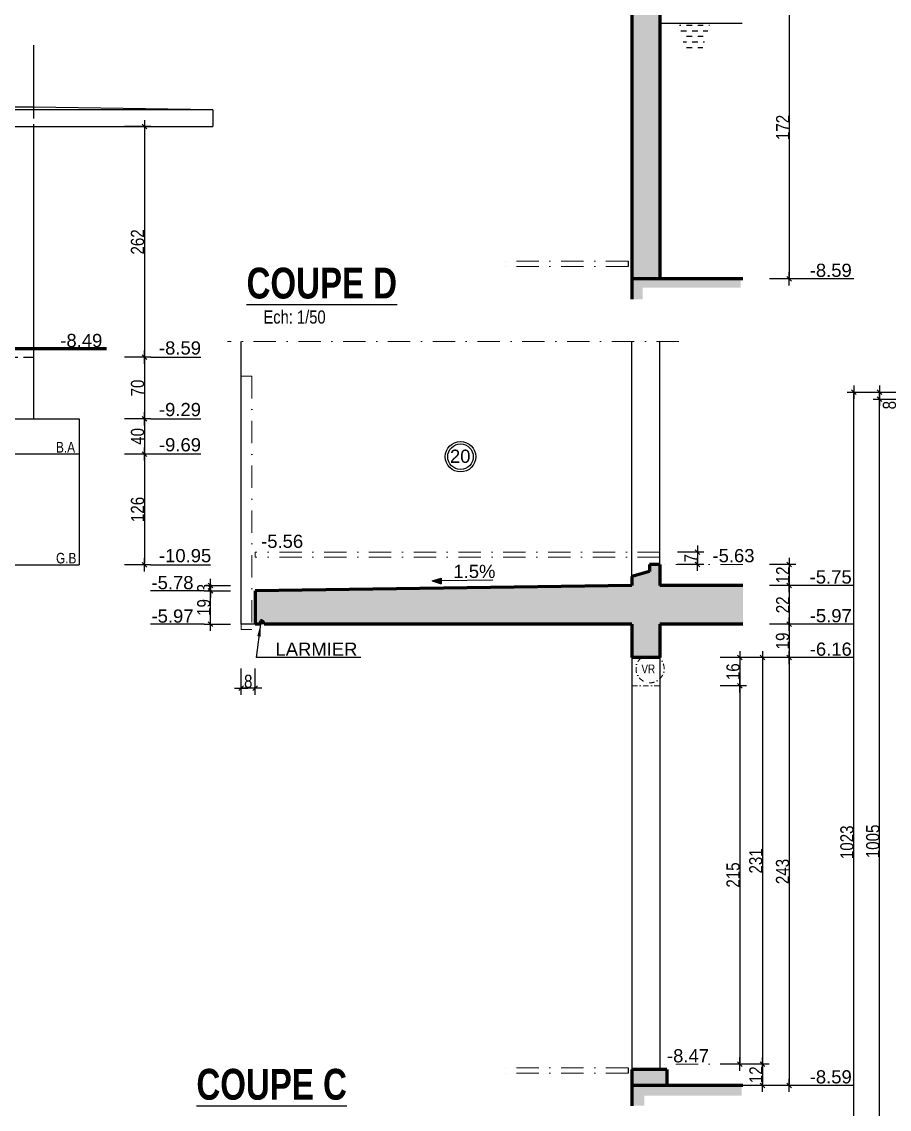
# Model space of a CAD drawing. Header units: centimetres. Extents: x 16433 to 114398, y -50094 to -12305.
# Drawn here: x 53946 to 54933, y -37109 to -35873 of the extents above; entities that cross this region are included whole.
import ezdxf
from ezdxf.enums import TextEntityAlignment as Align

# ---------------------------------------------------------------- set-up
doc = ezdxf.new("R2010")
doc.units = ezdxf.units.CM
doc.header["$LTSCALE"] = 0.5
doc.linetypes.add('CACHEX2', pattern=[19.05, 12.7, -6.35])
doc.linetypes.add('TIRETPTX2', pattern=[50.8, 25.4, -12.7, 0, -12.7])
doc.layers.get('DEFPOINTS').update_dxf_attribs({"linetype": 'CONTINUOUS'})
for name, color, linetype in [('01_cote_gen', 4, 'CONTINUOUS'), ('01_linteaux', 2, 'CONTINUOUS'), ('01_poch_murs', 253, 'CONTINUOUS'), ('01_texte', 230, 'CONTINUOUS'), ('AA_COTES', 2, 'CONTINUOUS')]:
    doc.layers.add(name, color=color, linetype=linetype)
doc.layers.add('01_murs_coup', color=5, linetype='CONTINUOUS', lineweight=60)
doc.layers.add('01_tram_axes', color=2, linetype='TIRETPTX2', lineweight=9)
doc.styles.add('ARIAL', font='arial.ttf')
doc.styles.add('impact', font='impact.ttf')
doc.styles.add('MATTE_TXT', font='arial.ttf')
doc.styles.add('STYLE2', font='ARIALN.TTF')
doc.dimstyles.new('JB25', dxfattribs={"dimscale": 0.1, "dimtxt": 150, "dimasz": 15, "dimexe": 0.1, "dimexo": 0.1, "dimgap": 0.09, "dimtad": 1, "dimdec": 1, "dimlfac": 0.5, "dimdsep": 46, "dimtxsty": 'STYLE2', "dimblk1": 'BOND_G', "dimblk2": 'BOND_D', "dimsah": 1, "dimcen": 1.5, "dimdle": 0.01, "dimse1": 1, "dimse2": 1, "dimclrd": 4, "dimclre": 2, "dimclrt": 6, "dimazin": 2, "dimtfac": 2.333333, "dimtdec": 1, "dimtix": 1, "dimtmove": 2, "dimatfit": 3, "dimldrblk": 'BOND_G', "dimfxl": 1, "dimtolj": 1, "dimtzin": 0, "dimarcsym": 0})
doc.dimstyles.new('JB50', dxfattribs={"dimscale": 0.1, "dimtxt": 150, "dimasz": 15, "dimexe": 0.1, "dimexo": 0.1, "dimgap": 0.09, "dimtad": 1, "dimdec": 1, "dimdsep": 46, "dimtxsty": 'STYLE2', "dimblk1": 'BOND_G', "dimblk2": 'BOND_D', "dimsah": 1, "dimcen": 1.5, "dimdle": 0.01, "dimse1": 1, "dimse2": 1, "dimclrd": 4, "dimclre": 2, "dimclrt": 6, "dimazin": 2, "dimtfac": 2.333333, "dimtdec": 1, "dimtix": 1, "dimtmove": 2, "dimatfit": 3, "dimldrblk": 'BOND_G', "dimfxl": 1, "dimtolj": 1, "dimtzin": 0, "dimarcsym": 0})

# ---------------------------------------------------------------- blocks, each defined once
blk = doc.blocks.new('BOND_G')
at = {"layer": 'AA_COTES', "color": 0}
for p, q in [((0, -5), (0, 15)), ((5, 0), (-5, 0)), ((1.77, 1.77), (-1.77, -1.77))]:
    blk.add_line(p, q, dxfattribs=at)
blk = doc.blocks.new('BOND_D')
at = {"layer": 'AA_COTES', "color": 0}
for p, q in [((5, 0), (-5, 0)), ((-1.77, -1.77), (1.77, 1.77)), ((0, 5), (0, -15))]:
    blk.add_line(p, q, dxfattribs=at)
blk = doc.blocks.new('*D3222')
at = {"layer": '01_cote_gen', "color": 4, "lineweight": -2, "transparency": 16777216}
blk.add_line((54921.7, -37305.3), (54921.7, -36303.3), dxfattribs=at)
at = {"layer": 'DEFPOINTS', "color": 0}
for p in [(54921.7, -36301.8), (55004.2, -36301.8), (54989.8, -37306.8)]:
    blk.add_point(p, dxfattribs=at)
at = {"layer": '01_cote_gen', "color": 4, "lineweight": -2, "transparency": 16777216, "xscale": 1.5, "yscale": 1.5, "zscale": 1.5}
for name, p, rotation in [('BOND_D', (54921.7, -36301.8), 90), ('BOND_G', (54921.7, -37306.8), 270)]:
    blk.add_blockref(name, p, dxfattribs=dict(at, rotation=rotation))
at = {"layer": '01_cote_gen', "color": 6, "transparency": 16777216, "insert": (54914, -36804.3), "char_height": 15, "attachment_point": 5, "rotation": 90, "style": 'STYLE2'}
blk.add_mtext('\\A1;1005', dxfattribs=at)
blk = doc.blocks.new('*D3235')
at = {"layer": '01_cote_gen', "color": 4, "lineweight": -2, "transparency": 16777216}
blk.add_line((54921.7, -36300.3), (54921.7, -36295.3), dxfattribs=at)
at = {"layer": 'DEFPOINTS', "color": 0}
for p in [(54921.7, -36293.8), (55080.1, -36293.8), (55080.1, -36301.8)]:
    blk.add_point(p, dxfattribs=at)
at = {"layer": '01_cote_gen', "color": 4, "lineweight": -2, "transparency": 16777216, "xscale": 1.5, "yscale": 1.5, "zscale": 1.5}
for name, p, rotation in [('BOND_D', (54921.7, -36293.8), 90), ('BOND_G', (54921.7, -36301.8), 270)]:
    blk.add_blockref(name, p, dxfattribs=dict(at, rotation=rotation))
at = {"layer": '01_cote_gen', "color": 6, "transparency": 16777216, "insert": (54932.9, -36308.6), "char_height": 15, "attachment_point": 5, "rotation": 90, "style": 'STYLE2'}
blk.add_mtext('\\A1;8', dxfattribs=at)
blk = doc.blocks.new('*D3542')
at = {"layer": '01_cote_gen', "color": 4, "lineweight": -2, "transparency": 16777216}
blk.add_line((54892.3, -37315.3), (54892.3, -36295.3), dxfattribs=at)
at = {"layer": 'DEFPOINTS', "color": 0}
for p in [(54892.3, -36293.8), (54944.2, -36293.8), (54944.2, -37316.8)]:
    blk.add_point(p, dxfattribs=at)
at = {"layer": '01_cote_gen', "color": 4, "lineweight": -2, "transparency": 16777216, "xscale": 1.5, "yscale": 1.5, "zscale": 1.5}
for name, p, rotation in [('BOND_D', (54892.3, -36293.8), 90), ('BOND_G', (54892.3, -37316.8), 270)]:
    blk.add_blockref(name, p, dxfattribs=dict(at, rotation=rotation))
at = {"layer": '01_cote_gen', "color": 6, "transparency": 16777216, "insert": (54884.6, -36805.3), "char_height": 15, "attachment_point": 5, "rotation": 90, "style": 'STYLE2'}
blk.add_mtext('\\A1;1023', dxfattribs=at)
blk = doc.blocks.new('*D3724')
at = {"layer": '01_cote_gen', "color": 4, "lineweight": -2, "transparency": 16777216}
blk.add_line((54085.8, -36255.6), (54085.8, -36322.6), dxfattribs=at)
at = {"layer": 'DEFPOINTS', "color": 0}
for p in [(53959.6, -36254.1), (54011.6, -36324.1), (54085.8, -36324.1)]:
    blk.add_point(p, dxfattribs=at)
at = {"layer": '01_cote_gen', "color": 4, "lineweight": -2, "transparency": 16777216, "xscale": 1.5, "yscale": 1.5, "zscale": 1.5}
for name, p, rotation in [('BOND_G', (54085.8, -36254.1), 90), ('BOND_D', (54085.8, -36324.1), 270)]:
    blk.add_blockref(name, p, dxfattribs=dict(at, rotation=rotation))
at = {"layer": '01_cote_gen', "color": 6, "transparency": 16777216, "insert": (54078.1, -36289.1), "char_height": 15, "attachment_point": 5, "rotation": 90, "style": 'STYLE2'}
blk.add_mtext('\\A1;70', dxfattribs=at)
blk = doc.blocks.new('*D3725')
at = {"layer": '01_cote_gen', "color": 4, "lineweight": -2, "transparency": 16777216}
blk.add_line((54085.8, -36325.6), (54085.8, -36362.6), dxfattribs=at)
at = {"layer": 'DEFPOINTS', "color": 0}
for p in [(54063.3, -36324.1), (54011.6, -36364.1), (54085.8, -36364.1)]:
    blk.add_point(p, dxfattribs=at)
at = {"layer": '01_cote_gen', "color": 4, "lineweight": -2, "transparency": 16777216, "xscale": 1.5, "yscale": 1.5, "zscale": 1.5}
for name, p, rotation in [('BOND_G', (54085.8, -36324.1), 90), ('BOND_D', (54085.8, -36364.1), 270)]:
    blk.add_blockref(name, p, dxfattribs=dict(at, rotation=rotation))
at = {"layer": '01_cote_gen', "color": 6, "transparency": 16777216, "insert": (54078.1, -36344.1), "char_height": 15, "attachment_point": 5, "rotation": 90, "style": 'STYLE2'}
blk.add_mtext('\\A1;40', dxfattribs=at)
blk = doc.blocks.new('*D3726')
at = {"layer": '01_cote_gen', "color": 4, "lineweight": -2, "transparency": 16777216}
blk.add_line((54085.8, -36365.6), (54085.8, -36488.6), dxfattribs=at)
at = {"layer": 'DEFPOINTS', "color": 0}
for p in [(54063.3, -36364.1), (54011.6, -36490.1), (54085.8, -36490.1)]:
    blk.add_point(p, dxfattribs=at)
at = {"layer": '01_cote_gen', "color": 4, "lineweight": -2, "transparency": 16777216, "xscale": 1.5, "yscale": 1.5, "zscale": 1.5}
for name, p, rotation in [('BOND_G', (54085.8, -36364.1), 90), ('BOND_D', (54085.8, -36490.1), 270)]:
    blk.add_blockref(name, p, dxfattribs=dict(at, rotation=rotation))
at = {"layer": '01_cote_gen', "color": 6, "transparency": 16777216, "insert": (54078.1, -36427.1), "char_height": 15, "attachment_point": 5, "rotation": 90, "style": 'STYLE2'}
blk.add_mtext('\\A1;126', dxfattribs=at)
blk = doc.blocks.new('*D3727')
at = {"layer": '01_cote_gen', "color": 4, "lineweight": -2, "transparency": 16777216}
blk.add_line((54085.8, -35993.6), (54085.8, -36252.6), dxfattribs=at)
at = {"layer": 'DEFPOINTS', "color": 0}
for p in [(54041.9, -35992.1), (53959.6, -36254.1), (54085.8, -36254.1)]:
    blk.add_point(p, dxfattribs=at)
at = {"layer": '01_cote_gen', "color": 4, "lineweight": -2, "transparency": 16777216, "xscale": 1.5, "yscale": 1.5, "zscale": 1.5}
for name, p, rotation in [('BOND_G', (54085.8, -35992.1), 90), ('BOND_D', (54085.8, -36254.1), 270)]:
    blk.add_blockref(name, p, dxfattribs=dict(at, rotation=rotation))
at = {"layer": '01_cote_gen', "color": 6, "transparency": 16777216, "insert": (54078.1, -36123.1), "char_height": 15, "attachment_point": 5, "rotation": 90, "style": 'STYLE2'}
blk.add_mtext('\\A1;262', dxfattribs=at)
blk = doc.blocks.new('*D3777')
at = {"layer": '01_cote_gen', "color": 4, "lineweight": -2, "ltscale": 2, "transparency": 16777216}
blk.add_line((54161.1, -36556), (54161.1, -36521), dxfattribs=at)
at = {"layer": 'DEFPOINTS', "color": 0, "ltscale": 2}
for p in [(54161.1, -36519.5), (54211.9, -36519.5), (54235.8, -36557.5)]:
    blk.add_point(p, dxfattribs=at)
at = {"layer": '01_cote_gen', "color": 4, "lineweight": -2, "ltscale": 2, "transparency": 16777216, "xscale": 1.5, "yscale": 1.5, "zscale": 1.5}
for name, p, rotation in [('BOND_D', (54161.1, -36519.5), 90), ('BOND_G', (54161.1, -36557.5), 270)]:
    blk.add_blockref(name, p, dxfattribs=dict(at, rotation=rotation))
at = {"layer": '01_cote_gen', "color": 6, "ltscale": 2, "transparency": 16777216, "insert": (54153.4, -36538.5), "char_height": 15, "attachment_point": 5, "rotation": 90, "style": 'STYLE2'}
blk.add_mtext('\\A1;19', dxfattribs=at)
blk = doc.blocks.new('*D3778')
at = {"layer": '01_cote_gen', "color": 4, "lineweight": -2, "ltscale": 2, "transparency": 16777216}
for p, q in [((54161.1, -36512), (54161.1, -36510.5)), ((54161.1, -36513.5), (54161.1, -36519.5)), ((54161.1, -36521), (54161.1, -36522.5))]:
    blk.add_line(p, q, dxfattribs=at)
at = {"layer": 'DEFPOINTS', "color": 0, "ltscale": 2}
for p in [(54639.9, -36513.5), (54161.1, -36519.5), (54211.9, -36519.5)]:
    blk.add_point(p, dxfattribs=at)
at = {"layer": '01_cote_gen', "color": 4, "lineweight": -2, "ltscale": 2, "transparency": 16777216, "xscale": 1.5, "yscale": 1.5, "zscale": 1.5}
for name, p, rotation in [('BOND_G', (54161.1, -36513.5), 270), ('BOND_D', (54161.1, -36519.5), 90)]:
    blk.add_blockref(name, p, dxfattribs=dict(at, rotation=rotation))
at = {"layer": '01_cote_gen', "color": 6, "ltscale": 2, "transparency": 16777216, "insert": (54153.4, -36516.5), "char_height": 15, "attachment_point": 5, "rotation": 90, "style": 'STYLE2'}
blk.add_mtext('\\A1;3', dxfattribs=at)
blk = doc.blocks.new('*D3779')
at = {"layer": '01_cote_gen', "color": 4, "lineweight": -2, "ltscale": 2, "transparency": 16777216}
blk.add_line((54819, -36491), (54819, -36512), dxfattribs=at)
at = {"layer": 'DEFPOINTS', "color": 0, "ltscale": 2}
for p in [(54657.5, -36489.5), (54653.2, -36513.5), (54819, -36513.5)]:
    blk.add_point(p, dxfattribs=at)
at = {"layer": '01_cote_gen', "color": 4, "lineweight": -2, "ltscale": 2, "transparency": 16777216, "xscale": 1.5, "yscale": 1.5, "zscale": 1.5}
for name, p, rotation in [('BOND_G', (54819, -36489.5), 90), ('BOND_D', (54819, -36513.5), 270)]:
    blk.add_blockref(name, p, dxfattribs=dict(at, rotation=rotation))
at = {"layer": '01_cote_gen', "color": 6, "ltscale": 2, "transparency": 16777216, "insert": (54811.5, -36501.5), "char_height": 15, "attachment_point": 5, "rotation": 90, "style": 'STYLE2'}
blk.add_mtext('\\A1;12', dxfattribs=at)
blk = doc.blocks.new('*D3780')
at = {"layer": '01_cote_gen', "color": 4, "lineweight": -2, "ltscale": 2, "transparency": 16777216}
blk.add_line((54819, -36515), (54819, -36556), dxfattribs=at)
at = {"layer": 'DEFPOINTS', "color": 0, "ltscale": 2}
for p in [(54654.3, -36513.5), (54654.3, -36557.5), (54819, -36557.5)]:
    blk.add_point(p, dxfattribs=at)
at = {"layer": '01_cote_gen', "color": 4, "lineweight": -2, "ltscale": 2, "transparency": 16777216, "xscale": 1.5, "yscale": 1.5, "zscale": 1.5}
for name, p, rotation in [('BOND_G', (54819, -36513.5), 90), ('BOND_D', (54819, -36557.5), 270)]:
    blk.add_blockref(name, p, dxfattribs=dict(at, rotation=rotation))
at = {"layer": '01_cote_gen', "color": 6, "ltscale": 2, "transparency": 16777216, "insert": (54811.5, -36535.5), "char_height": 15, "attachment_point": 5, "rotation": 90, "style": 'STYLE2'}
blk.add_mtext('\\A1;22', dxfattribs=at)
blk = doc.blocks.new('*D3781')
at = {"layer": '01_cote_gen', "color": 4, "lineweight": -2, "ltscale": 2, "transparency": 16777216}
blk.add_line((54819, -36559), (54819, -36594), dxfattribs=at)
at = {"layer": 'DEFPOINTS', "color": 0, "ltscale": 2}
for p in [(54662, -36557.5), (54662, -36595.5), (54819, -36595.5)]:
    blk.add_point(p, dxfattribs=at)
at = {"layer": '01_cote_gen', "color": 4, "lineweight": -2, "ltscale": 2, "transparency": 16777216, "xscale": 1.5, "yscale": 1.5, "zscale": 1.5}
for name, p, rotation in [('BOND_G', (54819, -36557.5), 90), ('BOND_D', (54819, -36595.5), 270)]:
    blk.add_blockref(name, p, dxfattribs=dict(at, rotation=rotation))
at = {"layer": '01_cote_gen', "color": 6, "ltscale": 2, "transparency": 16777216, "insert": (54811.4, -36576.5), "char_height": 15, "attachment_point": 5, "rotation": 90, "style": 'STYLE2'}
blk.add_mtext('\\A1;19', dxfattribs=at)
blk = doc.blocks.new('*D3782')
at = {"layer": '01_cote_gen', "color": 4, "lineweight": -2, "ltscale": 2, "transparency": 16777216}
blk.add_line((54819, -36597), (54819, -37080), dxfattribs=at)
at = {"layer": 'DEFPOINTS', "color": 0, "ltscale": 2}
for p in [(54662, -36595.5), (54647, -37081.5), (54819, -37081.5)]:
    blk.add_point(p, dxfattribs=at)
at = {"layer": '01_cote_gen', "color": 4, "lineweight": -2, "ltscale": 2, "transparency": 16777216, "xscale": 1.5, "yscale": 1.5, "zscale": 1.5}
for name, p, rotation in [('BOND_G', (54819, -36595.5), 90), ('BOND_D', (54819, -37081.5), 270)]:
    blk.add_blockref(name, p, dxfattribs=dict(at, rotation=rotation))
at = {"layer": '01_cote_gen', "color": 6, "ltscale": 2, "transparency": 16777216, "insert": (54811.4, -36838.5), "char_height": 15, "attachment_point": 5, "rotation": 90, "style": 'STYLE2'}
blk.add_mtext('\\A1;243', dxfattribs=at)
blk = doc.blocks.new('*D3783')
at = {"layer": '01_cote_gen', "color": 4, "lineweight": -2, "ltscale": 2, "transparency": 16777216}
blk.add_line((54788.7, -36597), (54788.7, -37056), dxfattribs=at)
at = {"layer": 'DEFPOINTS', "color": 0, "ltscale": 2}
for p in [(54602.1, -36595.5), (54589.4, -37057.5), (54788.7, -37057.5)]:
    blk.add_point(p, dxfattribs=at)
at = {"layer": '01_cote_gen', "color": 4, "lineweight": -2, "ltscale": 2, "transparency": 16777216, "xscale": 1.5, "yscale": 1.5, "zscale": 1.5}
for name, p, rotation in [('BOND_G', (54788.7, -36595.5), 90), ('BOND_D', (54788.7, -37057.5), 270)]:
    blk.add_blockref(name, p, dxfattribs=dict(at, rotation=rotation))
at = {"layer": '01_cote_gen', "color": 6, "ltscale": 2, "transparency": 16777216, "insert": (54781, -36826.5), "char_height": 15, "attachment_point": 5, "rotation": 90, "style": 'STYLE2'}
blk.add_mtext('\\A1;231', dxfattribs=at)
blk = doc.blocks.new('*D3784')
at = {"layer": '01_cote_gen', "color": 4, "lineweight": -2, "ltscale": 2, "transparency": 16777216}
blk.add_line((54788.7, -37059), (54788.7, -37080), dxfattribs=at)
at = {"layer": 'DEFPOINTS', "color": 0, "ltscale": 2}
for p in [(54781.2, -37057.5), (54788.7, -37081.5), (54796.5, -37081.5)]:
    blk.add_point(p, dxfattribs=at)
at = {"layer": '01_cote_gen', "color": 4, "lineweight": -2, "ltscale": 2, "transparency": 16777216, "xscale": 1.5, "yscale": 1.5, "zscale": 1.5}
for name, p, rotation in [('BOND_G', (54788.7, -37057.5), 90), ('BOND_D', (54788.7, -37081.5), 270)]:
    blk.add_blockref(name, p, dxfattribs=dict(at, rotation=rotation))
at = {"layer": '01_cote_gen', "color": 6, "ltscale": 2, "transparency": 16777216, "insert": (54781.1, -37069.5), "char_height": 15, "attachment_point": 5, "rotation": 90, "style": 'STYLE2'}
blk.add_mtext('\\A1;12', dxfattribs=at)
blk = doc.blocks.new('*D3785')
at = {"layer": '01_cote_gen', "color": 4, "lineweight": -2, "ltscale": 2, "transparency": 16777216}
blk.add_line((54762.9, -36597), (54762.9, -36626), dxfattribs=at)
at = {"layer": 'DEFPOINTS', "color": 0, "ltscale": 2}
for p in [(54766.2, -36595.5), (54604.4, -36627.5), (54762.9, -36627.5)]:
    blk.add_point(p, dxfattribs=at)
at = {"layer": '01_cote_gen', "color": 4, "lineweight": -2, "ltscale": 2, "transparency": 16777216, "xscale": 1.5, "yscale": 1.5, "zscale": 1.5}
for name, p, rotation in [('BOND_G', (54762.9, -36595.5), 90), ('BOND_D', (54762.9, -36627.5), 270)]:
    blk.add_blockref(name, p, dxfattribs=dict(at, rotation=rotation))
at = {"layer": '01_cote_gen', "color": 6, "ltscale": 2, "transparency": 16777216, "insert": (54755.2, -36611.5), "char_height": 15, "attachment_point": 5, "rotation": 90, "style": 'STYLE2'}
blk.add_mtext('\\A1;16', dxfattribs=at)
blk = doc.blocks.new('*D3786')
at = {"layer": '01_cote_gen', "color": 4, "lineweight": -2, "ltscale": 2, "transparency": 16777216}
blk.add_line((54762.9, -36629), (54762.9, -37056), dxfattribs=at)
at = {"layer": 'DEFPOINTS', "color": 0, "ltscale": 2}
for p in [(54740.4, -36627.5), (54762.9, -37057.5), (54766.2, -37057.5)]:
    blk.add_point(p, dxfattribs=at)
at = {"layer": '01_cote_gen', "color": 4, "lineweight": -2, "ltscale": 2, "transparency": 16777216, "xscale": 1.5, "yscale": 1.5, "zscale": 1.5}
for name, p, rotation in [('BOND_G', (54762.9, -36627.5), 90), ('BOND_D', (54762.9, -37057.5), 270)]:
    blk.add_blockref(name, p, dxfattribs=dict(at, rotation=rotation))
at = {"layer": '01_cote_gen', "color": 6, "ltscale": 2, "transparency": 16777216, "insert": (54755.2, -36842.5), "char_height": 15, "attachment_point": 5, "rotation": 90, "style": 'STYLE2'}
blk.add_mtext('\\A1;215', dxfattribs=at)
blk = doc.blocks.new('*D3787')
at = {"layer": '01_cote_gen', "color": 4, "lineweight": -2, "ltscale": 2, "transparency": 16777216}
blk.add_line((54210.4, -36630.2), (54197.4, -36630.2), dxfattribs=at)
at = {"layer": 'DEFPOINTS', "color": 0, "ltscale": 2}
for p in [(54195.9, -36557.5), (54211.9, -36557.5), (54195.9, -36630.2)]:
    blk.add_point(p, dxfattribs=at)
at = {"layer": '01_cote_gen', "color": 4, "lineweight": -2, "ltscale": 2, "transparency": 16777216, "xscale": 1.5, "yscale": 1.5, "zscale": 1.5, "rotation": 180}
blk.add_blockref('BOND_D', (54195.9, -36630.2), dxfattribs=at)
at = {"layer": '01_cote_gen', "color": 4, "lineweight": -2, "ltscale": 2, "transparency": 16777216, "xscale": 1.5, "yscale": 1.5, "zscale": 1.5}
blk.add_blockref('BOND_G', (54211.9, -36630.2), dxfattribs=at)
at = {"layer": '01_cote_gen', "color": 6, "ltscale": 2, "transparency": 16777216, "insert": (54203.9, -36622.5), "char_height": 15, "attachment_point": 5, "style": 'STYLE2'}
blk.add_mtext('\\A1;8', dxfattribs=at)
blk = doc.blocks.new('*D3804')
at = {"layer": '01_cote_gen', "color": 4, "lineweight": -2, "ltscale": 2, "transparency": 16777216}
blk.add_line((54819, -35822.5), (54819, -36163.5), dxfattribs=at)
at = {"layer": 'DEFPOINTS', "color": 0, "ltscale": 2}
for p in [(54662, -35821), (54647, -36165), (54819, -36165)]:
    blk.add_point(p, dxfattribs=at)
at = {"layer": '01_cote_gen', "color": 4, "lineweight": -2, "ltscale": 2, "transparency": 16777216, "xscale": 1.5, "yscale": 1.5, "zscale": 1.5}
for name, p, rotation in [('BOND_G', (54819, -35821), 90), ('BOND_D', (54819, -36165), 270)]:
    blk.add_blockref(name, p, dxfattribs=dict(at, rotation=rotation))
at = {"layer": '01_cote_gen', "color": 6, "ltscale": 2, "transparency": 16777216, "insert": (54811.5, -35993), "char_height": 15, "attachment_point": 5, "rotation": 90, "style": 'STYLE2'}
blk.add_mtext('\\A1;172', dxfattribs=at)
blk = doc.blocks.new('*D3805')
at = {"layer": '01_cote_gen', "color": 4, "lineweight": -2, "ltscale": 2, "transparency": 16777216}
blk.add_line((54714.5, -36477), (54714.5, -36488), dxfattribs=at)
at = {"layer": 'DEFPOINTS', "color": 0, "ltscale": 2}
for p in [(54671.9, -36475.5), (54683, -36489.5), (54714.5, -36489.5)]:
    blk.add_point(p, dxfattribs=at)
at = {"layer": '01_cote_gen', "color": 4, "lineweight": -2, "ltscale": 2, "transparency": 16777216, "xscale": 1.5, "yscale": 1.5, "zscale": 1.5}
for name, p, rotation in [('BOND_G', (54714.5, -36475.5), 90), ('BOND_D', (54714.5, -36489.5), 270)]:
    blk.add_blockref(name, p, dxfattribs=dict(at, rotation=rotation))
at = {"layer": '01_cote_gen', "color": 6, "ltscale": 2, "transparency": 16777216, "insert": (54707, -36482.5), "char_height": 15, "attachment_point": 5, "rotation": 90, "style": 'STYLE2'}
blk.add_mtext('\\A1;7', dxfattribs=at)

msp = doc.modelspace()

# ---------------------------------------------------------------- hatches: boundary and pattern name
at = {"layer": '01_linteaux'}
h = msp.add_hatch(dxfattribs=at)
h.set_pattern_fill('DASH', color=256, scale=2)
h.set_pattern_definition([(0, (16252.9554, -18611.056), (6.35, 6.35), [6.35, -6.35])])
h.paths.add_polyline_path([(54728.872, -35874.5), (54693.784, -35874.5), (54699.632, -35902.642), (54720.475, -35902.642)])
at = {"layer": '01_poch_murs', "ltscale": 2}
h = msp.add_hatch(color=256, dxfattribs=at)
h.dxf.hatch_style = 1
h.paths.add_polyline_path([(54671.895, -35821), (54639.895, -35821), (54639.895, -36147), (54639.895, -36165), (54671.895, -36165)])
h.paths.add_polyline_path([(54763.589, -36165), (54639.895, -36165), (54639.895, -36188.278), (54652.455, -36188.278), (54652.455, -36174.935), (54763.589, -36174.935)])
h.paths.add_polyline_path([(54766.193, -35597), (54671.895, -35597), (54671.895, -35507.5), (54639.895, -35507.5), (54639.895, -35641), (54766.193, -35641)])
h = msp.add_hatch(color=256, dxfattribs=at)
h.dxf.hatch_style = 1
h.paths.add_polyline_path([(54766.193, -36513.5), (54671.895, -36513.5), (54671.895, -36489.5), (54659.895, -36489.5), (54659.895, -36497.5), (54639.895, -36503.457), (54639.895, -36513.5), (54211.895, -36519.5), (54211.895, -36557.5), (54217.895, -36557.5), (54217.895, -36553.5, -0.41421356), (54221.895, -36557.5), (54639.895, -36557.5), (54639.895, -36595.5), (54671.895, -36595.5), (54671.895, -36557.5), (54766.193, -36557.5)])
h = msp.add_hatch(color=256, dxfattribs=at)
h.dxf.hatch_style = 1
h.paths.add_polyline_path([(54765.001, -37081.5), (54639.895, -37081.5), (54639.895, -37104.778), (54654.219, -37104.778), (54654.219, -37093.201), (54765.001, -37093.201)])
h.paths.add_polyline_path([(54679.895, -37063.5), (54639.895, -37063.5), (54639.895, -37081.5), (54679.895, -37081.5)])

# ---------------------------------------------------------------- linework, layer by layer
at = {"layer": '01_linteaux'}
for p, q in [((54671.895, -35874.5), (54765.5, -35874.5)), ((53959.637, -35899.501), (53959.681, -35970.079)), ((54720.475, -35902.642), (54720.475, -35902.642)), ((53959.637, -35970.078), (53482.637, -35970.078)), ((54163.637, -35973.078), (53959.681, -35970.079)), ((54163.637, -35973.078), (53482.637, -35973.078)), ((54163.637, -35973.078), (54163.637, -35992.078)), ((53482.637, -35992.078), (54163.637, -35992.078)), ((53959.637, -35992.078), (53959.637, -36324.078)), ((54635.895, -36145), (54635.895, -36151)), ((54195.895, -36557.5), (54195.895, -36236.319)), ((54639.895, -36503.457), (54639.895, -36236.319)), ((54671.895, -36489.5), (54671.895, -36236.319)), ((53891.637, -36324.078), (54011.637, -36324.078)), ((54011.637, -36324.078), (54011.637, -36490.078)), ((53891.637, -36364.078), (54011.637, -36364.078)), ((53891.637, -36490.078), (54011.637, -36490.078)), ((54211.895, -36557.5), (54195.895, -36557.5)), ((54639.895, -36595.5), (54639.895, -37063.5)), ((54671.895, -36595.5), (54671.895, -37063.5)), ((54635.895, -37061.5), (54635.895, -37067.5))]:
    msp.add_line(p, q, dxfattribs=at)
at = {"layer": '01_linteaux', "linetype": 'CACHEX2', "ltscale": 2}
for p, q in [((53959.681, -35970.079), (53959.637, -35992.078)), ((53281.637, -36254.078), (53959.637, -36254.078))]:
    msp.add_line(p, q, dxfattribs=at)
at = {"layer": '01_murs_coup'}
for p, q in [((54639.895, -35821), (54639.895, -36147)), ((54671.895, -35821), (54671.895, -36165)), ((54639.895, -36147), (54639.895, -36188.278)), ((54766.193, -36165), (54639.895, -36165)), ((53453.083, -36244.078), (54042.924, -36244.078)), ((54659.895, -36489.5), (54659.895, -36497.5)), ((54671.895, -36489.5), (54659.895, -36489.5)), ((54671.895, -36489.5), (54671.895, -36513.5)), ((54659.895, -36497.5), (54639.895, -36503.457)), ((54639.895, -36503.457), (54639.895, -36513.5)), ((54639.895, -36513.5), (54211.895, -36519.5)), ((54766.193, -36513.5), (54671.895, -36513.5)), ((54211.895, -36519.5), (54211.895, -36557.5)), ((54217.895, -36553.5), (54217.895, -36557.5)), ((54217.895, -36557.5), (54211.895, -36557.5)), ((54639.895, -36557.5), (54221.895, -36557.5)), ((54639.895, -36557.5), (54639.895, -36595.5)), ((54766.193, -36557.5), (54671.895, -36557.5)), ((54671.895, -36557.5), (54671.895, -36595.5)), ((54671.895, -36595.5), (54639.895, -36595.5)), ((54679.895, -37063.5), (54639.895, -37063.5)), ((54639.895, -37063.5), (54639.895, -37104.778)), ((54679.895, -37063.5), (54679.895, -37081.5)), ((54766.193, -37081.5), (54639.895, -37081.5))]:
    msp.add_line(p, q, dxfattribs=at)
msp.add_arc((54217.895, -36557.5), 4, 0, 90, dxfattribs=at)
at = {"layer": '01_texte'}
for p, q in [((54892.306, -36165), (54826.536, -36165)), ((54093.309, -36254.078), (54149.993, -36254.078)), ((54093.309, -36324.078), (54149.993, -36324.078)), ((54093.309, -36364.078), (54149.993, -36364.078)), ((54093.309, -36490.078), (54161.143, -36490.078)), ((54412.875, -36508.312), (54423.103, -36505.031)), ((54412.875, -36508.312), (54423.103, -36511.593)), ((54423.103, -36505.031), (54423.103, -36511.593)), ((54481.92, -36507.296), (54423.103, -36508.161)), ((54892.306, -36513.5), (54826.536, -36513.5)), ((54153.677, -36519.5), (54092.884, -36519.5)), ((54153.677, -36557.5), (54092.884, -36557.5)), ((54217.895, -36557.5), (54212.747, -36595.5)), ((54892.306, -36557.5), (54826.536, -36557.5)), ((54331.819, -36595.5), (54212.747, -36595.5)), ((54892.306, -36595.5), (54826.536, -36595.5)), ((54892.306, -37081.5), (54826.536, -37081.5))]:
    msp.add_line(p, q, dxfattribs=at)
for radius in [17.309, 14.533]:
    msp.add_circle((54445.227, -36367.168), radius, dxfattribs=at)
for points in [[(54423.103, -36505.031), (54412.875, -36508.312), (54423.103, -36511.593)], [(54217.895, -36557.5), (54214.186, -36571.041), (54216.026, -36571.291)], [(54217.895, -36557.5), (54217.867, -36571.54), (54216.026, -36571.291)]]:
    msp.add_solid(points, dxfattribs=at)
at = {"layer": '01_tram_axes', "ltscale": 2}
for p, q in [((54635.895, -36145), (54489.108, -36145)), ((54635.895, -36151), (54489.108, -36151)), ((54693.506, -36236.319), (54180.467, -36236.319)), ((54207.839, -36275.5), (54195.839, -36275.5)), ((54207.895, -36275.5), (54207.895, -36563.5)), ((54671.895, -36475.5), (54211.895, -36475.5)), ((54211.895, -36481.5), (54211.895, -36475.5)), ((54671.895, -36475.5), (54671.895, -36481.5)), ((54671.895, -36481.5), (54211.895, -36481.5)), ((54766.193, -36489.5), (54671.895, -36489.5)), ((54195.895, -36557.5), (54195.895, -36563.5)), ((54207.895, -36563.5), (54195.895, -36563.5)), ((54766.193, -37057.5), (54671.895, -37057.5)), ((54635.895, -37061.5), (54489.108, -37061.5)), ((54635.895, -37067.5), (54489.108, -37067.5))]:
    msp.add_line(p, q, dxfattribs=at)
at = {"layer": '01_tram_axes', "ltscale": 0.5}
msp.add_line((54671.895, -36627.5), (54639.895, -36627.5), dxfattribs=at)
msp.add_arc((54660.727, -36608.045), 16, 128.367539, 51.632461, dxfattribs=at)

# ---------------------------------------------------------------- texts
at = {"layer": '01_texte', "style": 'impact'}
for s, p in [('%%UCOUPE D', (54287.531, -36197.871)), ('%%UCOUPE C', (54230.507, -37108.284))]:
    msp.add_text(s, height=35, dxfattribs=at).set_placement(p, align=Align.BOTTOM_CENTER)
at = {"layer": '01_texte', "style": 'ARIAL'}
for s, p in [('-8.59', (54842.256, -36162.84)), ('-8.49', (53990.213, -36242.612)), ('-8.59', (54102.403, -36251.074)), ('-9.29', (54102.403, -36321.074)), ('-9.69', (54102.403, -36361.074)), ('20', (54433.225, -36374.126)), ('-5.56', (54218.512, -36470.781)), ('-10.95', (54102.403, -36487.074)), ('-5.63', (54731.692, -36487.069)), ('1.5%%%', (54437.161, -36504.971)), ('-5.78', (54093.888, -36517.754)), ('-5.75', (54842.174, -36511.34)), ('-5.97', (54093.919, -36555.754)), ('-5.97', (54842.286, -36555.34)), ('LARMIER', (54234.855, -36593.34)), ('-6.16', (54842.297, -36593.34)), ('-8.47', (54679.962, -37055.388)), ('-8.59', (54842.256, -37079.34))]:
    msp.add_text(s, height=15, dxfattribs=at).set_placement(p)
at = {"layer": '01_texte', "style": 'MATTE_TXT', "width": 0.8}
for s, height, p in [('Ech: 1/50', 15, (54256.493, -36220.432)), ('VR', 10, (54658.704, -36616.288))]:
    msp.add_text(s, height=height, dxfattribs=at).set_placement(p, align=Align.BOTTOM_CENTER)
at = {"layer": '01_texte', "style": 'ARIAL', "width": 0.8}
for s, p in [('B.A', (53985.399, -36362.433)), ('G.B', (53985.399, -36488.433))]:
    msp.add_text(s, height=12, dxfattribs=at).set_placement(p)

# ---------------------------------------------------------------- dimensions: what is measured, and where the dimension line sits
at = {"layer": '01_cote_gen', "ltscale": 2}
for base, p1, p2, picture, middle in [((54819.036, -36165), (54661.983, -35821), (54646.983, -36165), '*D3804', (54811.496, -35993)), ((54714.5, -36489.5), (54671.895, -36475.5), (54683, -36489.5), '*D3805', (54706.991, -36482.5)), ((54819.036, -36513.5), (54657.505, -36489.5), (54653.186, -36513.5), '*D3779', (54811.496, -36501.5)), ((54161.105, -36519.5), (54639.895, -36513.5), (54211.895, -36519.5), '*D3778', (54153.438, -36516.5)), ((54161.105, -36519.5), (54235.825, -36557.5), (54211.895, -36519.5), '*D3777', (54153.438, -36538.5)), ((54819.036, -36557.5), (54654.339, -36513.5), (54654.339, -36557.5), '*D3780', (54811.496, -36535.5)), ((54819.036, -36595.5), (54661.983, -36557.5), (54661.983, -36595.5), '*D3781', (54811.368, -36576.5)), ((54788.689, -37057.5), (54602.131, -36595.5), (54589.389, -37057.5), '*D3783', (54781.022, -36826.5)), ((54762.88, -36627.5), (54766.189, -36595.5), (54604.389, -36627.5), '*D3785', (54755.212, -36611.5)), ((54819.036, -37081.5), (54661.983, -36595.5), (54646.983, -37081.5), '*D3782', (54811.368, -36838.5)), ((54762.88, -37057.5), (54740.38, -36627.5), (54766.189, -37057.5), '*D3786', (54755.212, -36842.5)), ((54788.689, -37081.5), (54781.189, -37057.5), (54796.536, -37081.5), '*D3784', (54781.149, -37069.5))]:
    dim = msp.add_linear_dim(base=base, p1=p1, p2=p2, angle=90, dimstyle='JB25', dxfattribs=at)
    dim.commit()
    dim.dimension.update_dxf_attribs({"geometry": picture, "text_midpoint": middle})
at = {"layer": '01_cote_gen'}
for base, p1, p2, picture, middle in [((54085.809, -36254.078), (54041.893, -35992.078), (53959.637, -36254.078), '*D3727', (54078.141, -36123.078)), ((54085.809, -36324.078), (53959.637, -36254.078), (54011.637, -36324.078), '*D3724', (54078.141, -36289.078)), ((54892.306, -36293.782), (54944.201, -37316.781), (54944.201, -36293.782), '*D3542', (54884.638, -36805.281)), ((54921.701, -36301.782), (54989.846, -37306.781), (55004.155, -36301.782), '*D3222', (54914.033, -36804.281)), ((54085.809, -36364.078), (54063.309, -36324.078), (54011.637, -36364.078), '*D3725', (54078.141, -36344.078)), ((54085.809, -36490.078), (54063.309, -36364.078), (54011.637, -36490.078), '*D3726', (54078.141, -36427.078))]:
    dim = msp.add_linear_dim(base=base, p1=p1, p2=p2, angle=90, dimstyle='JB50', dxfattribs=at)
    dim.commit()
    dim.dimension.update_dxf_attribs({"geometry": picture, "text_midpoint": middle})
dim = msp.add_linear_dim(base=(54921.701, -36293.782), p1=(55080.123, -36301.782), p2=(55080.123, -36293.782), angle=90, dimstyle='JB50', dxfattribs=at)
dim.commit()
dim.dimension.update_dxf_attribs({"geometry": '*D3235', "text_midpoint": (54932.908, -36308.632), "dimtype": 160})
at = {"layer": '01_cote_gen', "ltscale": 2}
dim = msp.add_linear_dim(base=(54195.895, -36630.174), p1=(54211.895, -36557.5), p2=(54195.895, -36557.5), dimstyle='JB25', dxfattribs=at)
dim.commit()
dim.dimension.update_dxf_attribs({"geometry": '*D3787', "text_midpoint": (54203.895, -36622.507)})

doc.saveas('drawing.dxf')
